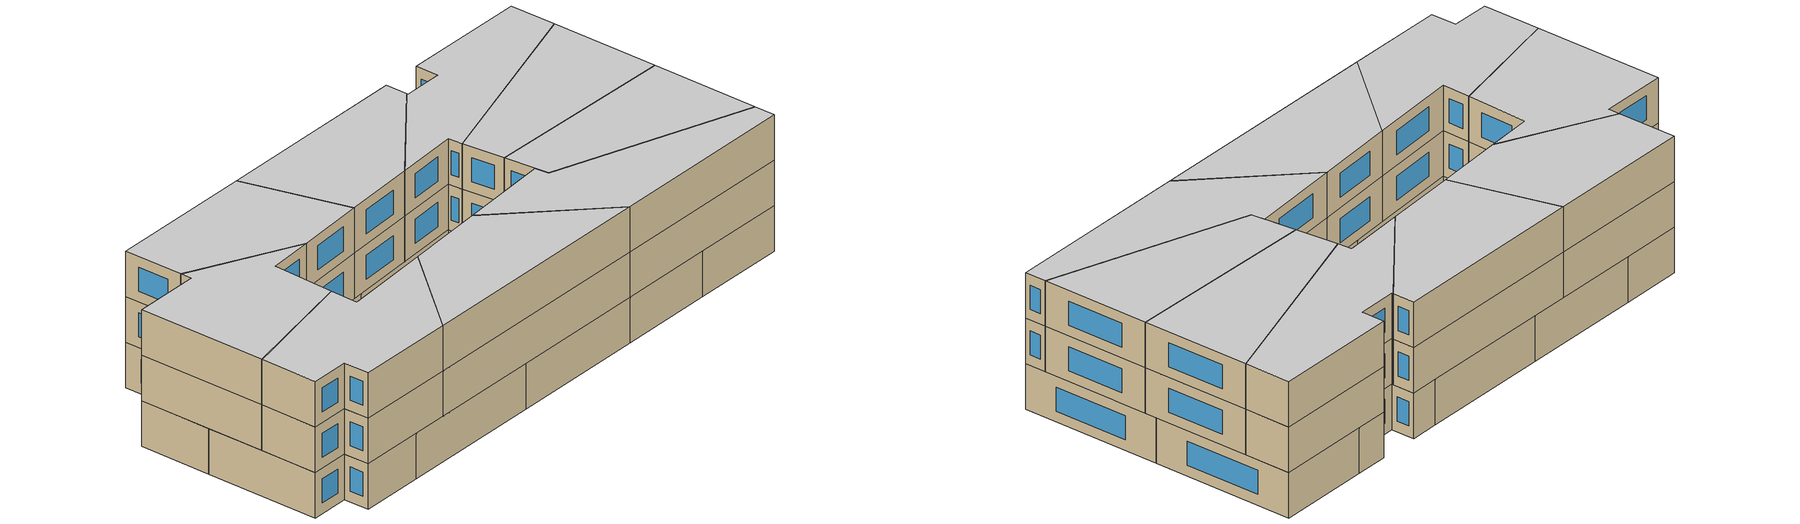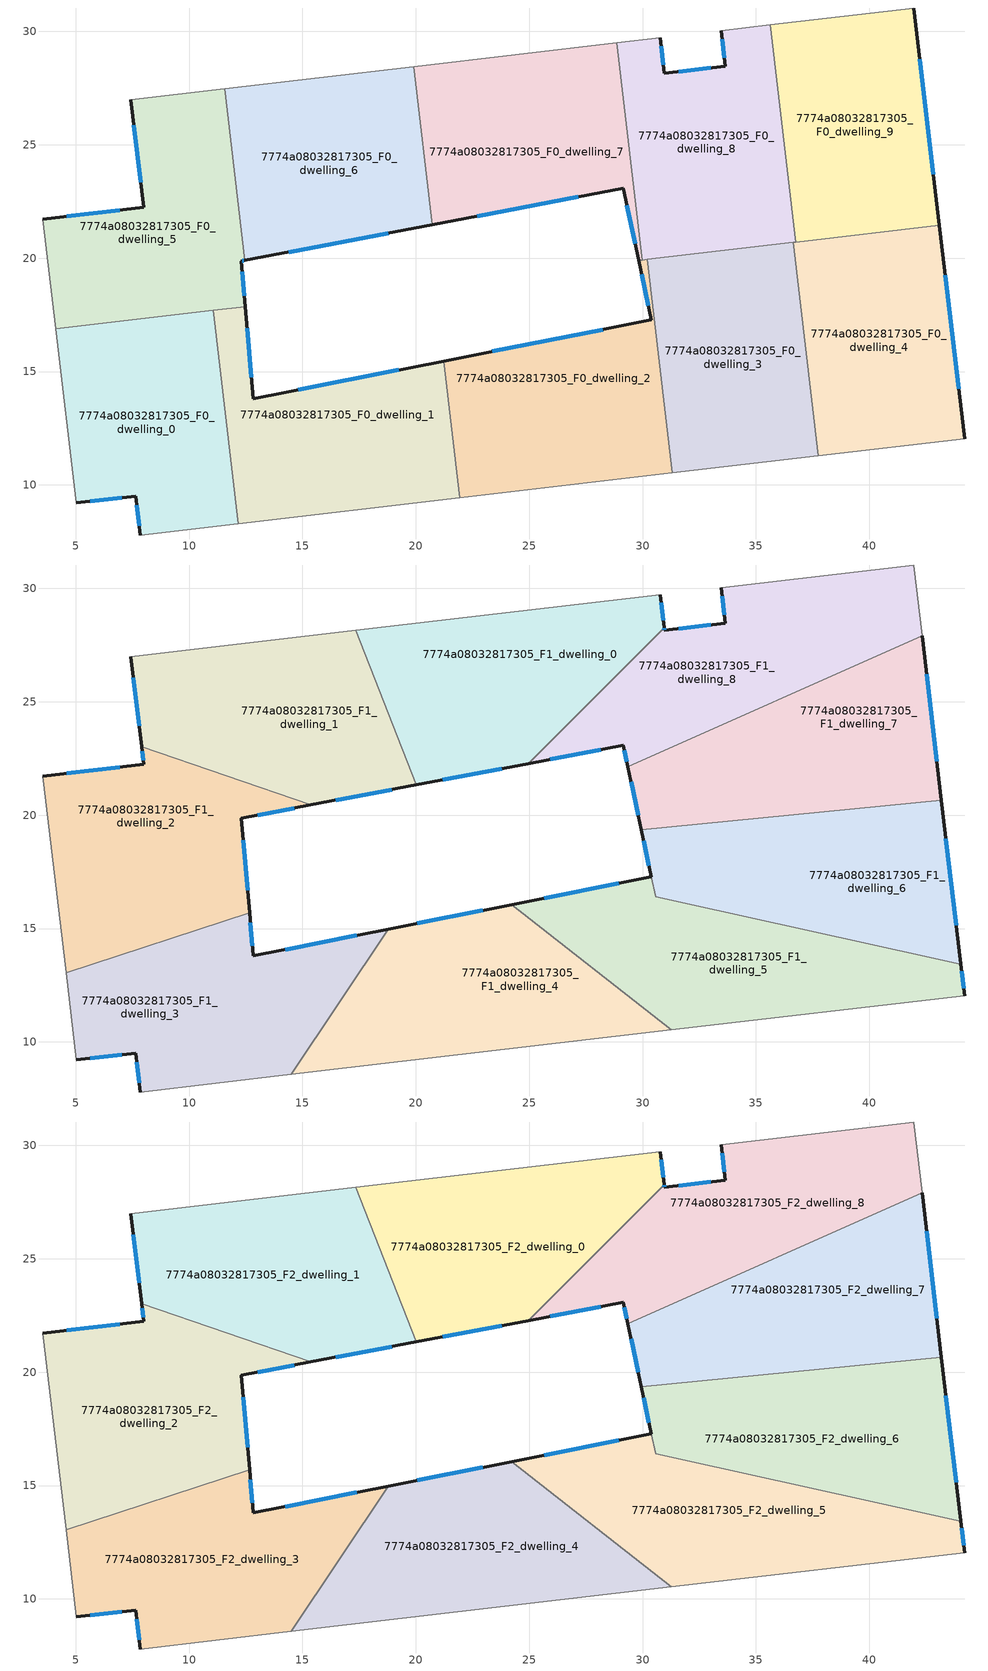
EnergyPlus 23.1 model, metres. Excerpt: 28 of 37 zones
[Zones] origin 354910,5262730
7774a08032817305_F0_dwelling_0
 floor ground (EU_floor_Construction): 11.06,17.7 12.16,8.3 7.85,7.79 7.64,9.51 5.03,9.21 4.13,16.88 z0
 wall outside (EU_wall_Construction): 5.03,9.21 7.64,9.51 7.85,7.79 z0:3
 wall to 7774a08032817305_F0_dwelling_1 (EU_wall_Construction): 12.16,8.3 11.06,17.7 z0:3
 wall adiabatic (EU_wall_Construction): 7.85,7.79 12.16,8.3 / 4.13,16.88 5.03,9.21 z0:3
 wall to 7774a08032817305_F0_dwelling_5 (EU_wall_Construction): 11.06,17.7 4.13,16.88 z0:3
 window (EU_Window_Construction): 7.69,9.11 7.8,8.2 / 5.65,9.28 7.03,9.44 z0.7:2.3
7774a08032817305_F0_dwelling_1
 floor ground (EU_floor_Construction): 21.23,15.46 21.93,9.44 12.16,8.3 11.06,17.7 12.47,17.86 12.83,13.8 z0
 wall outside (EU_wall_Construction): 21.23,15.46 12.83,13.8 12.47,17.86 z0:3
 wall to 7774a08032817305_F0_dwelling_2 (EU_wall_Construction): 21.93,9.44 21.23,15.46 z0:3
 wall adiabatic (EU_wall_Construction): 12.16,8.3 21.93,9.44 z0:3
 wall to 7774a08032817305_F0_dwelling_5 (EU_wall_Construction): 12.47,17.86 11.06,17.7 z0:3
 window (EU_Window_Construction): 12.75,14.75 12.56,16.91 / 19.26,15.07 14.8,14.19 z0.7:2.3
7774a08032817305_F0_dwelling_2
 floor ground (EU_floor_Construction): 30.21,19.94 31.31,10.53 21.93,9.44 21.23,15.46 30.39,17.28 29.83,19.9 z0
 wall outside (EU_wall_Construction): 29.83,19.9 30.39,17.28 21.23,15.46 z0:3
 wall to 7774a08032817305_F0_dwelling_3 (EU_wall_Construction): 31.31,10.53 30.21,19.94 z0:3
 wall adiabatic (EU_wall_Construction): 21.93,9.44 31.31,10.53 z0:3
 wall to 7774a08032817305_F0_dwelling_8 (EU_wall_Construction): 30.21,19.94 29.99,19.92 z0:3
 wall to 7774a08032817305_F0_dwelling_7 (EU_wall_Construction): 29.99,19.92 29.83,19.9 z0:3
 window (EU_Window_Construction): 28.24,16.85 23.38,15.89 / 29.96,19.28 30.25,17.89 z0.7:2.3
7774a08032817305_F0_dwelling_3
 floor ground (EU_floor_Construction): 36.65,20.7 37.75,11.29 31.31,10.53 30.21,19.94 z0
 wall to 7774a08032817305_F0_dwelling_4 (EU_wall_Construction): 37.75,11.29 36.65,20.7 z0:3
 wall adiabatic (EU_wall_Construction): 31.31,10.53 37.75,11.29 z0:3
 wall to 7774a08032817305_F0_dwelling_8 (EU_wall_Construction): 36.65,20.7 30.21,19.94 z0:3
7774a08032817305_F0_dwelling_4
 floor ground (EU_floor_Construction): 43.09,21.45 44.2,12.04 37.75,11.29 36.65,20.7 z0
 wall outside (EU_wall_Construction): 44.2,12.04 43.09,21.45 z0:3
 wall adiabatic (EU_wall_Construction): 37.75,11.29 44.2,12.04 z0:3
 wall to 7774a08032817305_F0_dwelling_9 (EU_wall_Construction): 43.09,21.45 36.75,20.71 z0:3
 wall to 7774a08032817305_F0_dwelling_8 (EU_wall_Construction): 36.75,20.71 36.65,20.7 z0:3
 window (EU_Window_Construction): 43.94,14.25 43.35,19.24 z0.7:2.3
 roof outside (EU_roof_Construction): 44.2,12.04 43.18,20.67 44.03,13.44 37.33,14.91 44.03,13.43 z3
7774a08032817305_F0_dwelling_5
 floor ground (EU_floor_Construction): 11.56,27.47 12.45,19.9 12.3,19.87 12.47,17.86 4.13,16.88 3.56,21.72 7.99,22.24 7.43,26.98 z0
 wall outside (EU_wall_Construction): 12.47,17.86 12.3,19.87 12.45,19.9 / 7.43,26.98 7.99,22.24 3.56,21.72 z0:3
 wall to 7774a08032817305_F0_dwelling_6 (EU_wall_Construction): 12.45,19.9 11.56,27.47 z0:3
 wall adiabatic (EU_wall_Construction): 3.56,21.72 4.13,16.88 / 11.56,27.47 7.43,26.98 z0:3
 window (EU_Window_Construction): 12.33,19.88 12.42,19.89 / 12.43,18.33 12.34,19.4 / 6.95,22.12 4.6,21.84 / 7.56,25.87 7.86,23.36 z0.7:2.3
7774a08032817305_F0_dwelling_6
 floor ground (EU_floor_Construction): 19.9,28.45 20.72,21.47 12.45,19.9 11.56,27.47 z0
 wall outside (EU_wall_Construction): 12.45,19.9 20.72,21.47 z0:3
 wall adiabatic (EU_wall_Construction): 19.9,28.45 11.56,27.47 z0:3
 wall to 7774a08032817305_F0_dwelling_7 (EU_wall_Construction): 20.72,21.47 19.9,28.45 z0:3
 window (EU_Window_Construction): 14.39,20.27 18.78,21.1 z0.7:2.3
7774a08032817305_F0_dwelling_7
 floor ground (EU_floor_Construction): 28.86,29.5 29.99,19.92 29.83,19.9 29.15,23.08 20.72,21.47 19.9,28.45 z0
 wall outside (EU_wall_Construction): 20.72,21.47 29.15,23.08 29.83,19.9 z0:3
 wall adiabatic (EU_wall_Construction): 28.86,29.5 19.9,28.45 z0:3
 wall to 7774a08032817305_F0_dwelling_8 (EU_wall_Construction): 29.99,19.92 28.86,29.5 z0:3
 window (EU_Window_Construction): 29.31,22.33 29.67,20.64 / 22.7,21.85 27.17,22.7 z0.7:2.3
7774a08032817305_F0_dwelling_8
 floor ground (EU_floor_Construction): 35.63,30.29 36.75,20.71 29.99,19.92 28.86,29.5 30.78,29.72 30.97,28.16 33.64,28.47 33.46,30.03 z0
 wall outside (EU_wall_Construction): 33.46,30.03 33.64,28.47 30.97,28.16 30.78,29.72 z0:3
 wall adiabatic (EU_wall_Construction): 35.63,30.29 33.46,30.03 / 30.78,29.72 28.86,29.5 z0:3
 wall to 7774a08032817305_F0_dwelling_9 (EU_wall_Construction): 36.75,20.71 35.63,30.29 z0:3
 window (EU_Window_Construction): 33.5,29.66 33.6,28.84 / 30.92,28.52 30.82,29.35 / 33.01,28.4 31.59,28.23 z0.7:2.3
7774a08032817305_F0_dwelling_9
 floor ground (EU_floor_Construction): 41.96,31.03 43.09,21.45 36.75,20.71 35.63,30.29 z0
 wall outside (EU_wall_Construction): 43.09,21.45 41.96,31.03 z0:3
 wall adiabatic (EU_wall_Construction): 41.96,31.03 35.63,30.29 z0:3
 window (EU_Window_Construction): 42.82,23.7 42.22,28.78 z0.7:2.3
7774a08032817305_F1_dwelling_0
 floor to 7774a08032817305_F0_dwelling_7 (EU_floor_Construction): 28.86,29.49 29.21,26.52 24.95,22.28 20.72,21.47 19.9,28.44 z3
 floor to 7774a08032817305_F0_dwelling_8 (EU_floor_Construction): 30.78,29.72 30.95,28.26 29.21,26.52 28.86,29.49 z3
 floor to 7774a08032817305_F0_dwelling_6 (EU_floor_Construction): 19.9,28.44 20.72,21.47 20.02,21.34 17.36,28.15 z3
 wall outside (EU_wall_Construction): 20.02,21.34 24.95,22.28 / 30.95,28.26 30.78,29.72 z3:6
 wall to 7774a08032817305_F1_dwelling_8 (EU_wall_Construction): 24.95,22.28 30.95,28.26 z3:6
 wall to 7774a08032817305_F1_dwelling_1 (EU_wall_Construction): 17.36,28.15 20.02,21.34 z3:6
 wall adiabatic (EU_wall_Construction): 30.78,29.72 17.36,28.15 z3:6
 window (EU_Window_Construction): 21.18,21.56 23.79,22.06 / 30.91,28.6 30.82,29.38 z3.7:5.3
7774a08032817305_F1_dwelling_1
 floor to 7774a08032817305_F0_dwelling_6 (EU_floor_Construction): 17.36,28.15 20.02,21.34 15.37,20.45 12.26,21.52 11.56,27.47 z3
 floor to 7774a08032817305_F0_dwelling_5 (EU_floor_Construction): 11.56,27.47 12.26,21.52 7.9,23.01 7.43,26.98 z3
 wall outside (EU_wall_Construction): 15.37,20.45 20.02,21.34 / 7.43,26.98 7.9,23.01 z3:6
 wall adiabatic (EU_wall_Construction): 17.36,28.15 7.43,26.98 z3:6
 wall to 7774a08032817305_F1_dwelling_2 (EU_wall_Construction): 7.9,23.01 15.37,20.45 z3:6
 window (EU_Window_Construction): 16.46,20.66 18.93,21.13 / 7.54,26.05 7.79,23.94 z3.7:5.3
7774a08032817305_F1_dwelling_2
 floor to 7774a08032817305_F0_dwelling_5 (EU_floor_Construction): 12.26,21.52 12.45,19.9 12.3,19.87 12.47,17.86 4.13,16.88 3.56,21.72 7.99,22.24 7.9,23.01 z3
 floor to 7774a08032817305_F0_dwelling_0 (EU_floor_Construction): 11.06,17.7 11.34,15.27 4.58,13.06 4.13,16.88 z3
 floor to 7774a08032817305_F0_dwelling_6 (EU_floor_Construction): 15.37,20.45 12.45,19.9 12.26,21.52 z3
 floor to 7774a08032817305_F0_dwelling_1 (EU_floor_Construction): 12.47,17.86 12.66,15.7 11.34,15.27 11.06,17.7 z3
 wall outside (EU_wall_Construction): 7.9,23.01 7.99,22.24 3.56,21.72 / 12.66,15.7 12.3,19.87 15.37,20.45 z3:6
 wall to 7774a08032817305_F1_dwelling_3 (EU_wall_Construction): 4.58,13.06 12.66,15.7 z3:6
 wall adiabatic (EU_wall_Construction): 3.56,21.72 4.58,13.06 z3:6
 window (EU_Window_Construction): 7.92,22.83 7.97,22.42 / 13.02,20.01 14.65,20.32 / 12.58,16.68 12.38,18.89 / 6.95,22.12 4.6,21.84 z3.7:5.3
7774a08032817305_F1_dwelling_3
 floor to 7774a08032817305_F0_dwelling_0 (EU_floor_Construction): 11.34,15.27 12.16,8.3 7.85,7.79 7.64,9.51 5.03,9.21 4.58,13.06 z3
 floor to 7774a08032817305_F0_dwelling_1 (EU_floor_Construction): 18.79,14.98 14.5,8.57 12.16,8.3 11.34,15.27 12.66,15.7 12.83,13.8 z3
 wall outside (EU_wall_Construction): 18.79,14.98 12.83,13.8 12.66,15.7 / 5.03,9.21 7.64,9.51 7.85,7.79 z3:6
 wall adiabatic (EU_wall_Construction): 4.58,13.06 5.03,9.21 / 7.85,7.79 14.5,8.57 z3:6
 wall to 7774a08032817305_F1_dwelling_4 (EU_wall_Construction): 14.5,8.57 18.79,14.98 z3:6
 window (EU_Window_Construction): 12.79,14.24 12.7,15.26 / 17.39,14.7 14.23,14.07 / 7.69,9.11 7.8,8.2 / 5.65,9.28 7.03,9.44 z3.7:5.3
7774a08032817305_F1_dwelling_4
 floor to 7774a08032817305_F0_dwelling_1 (EU_floor_Construction): 21.23,15.46 21.93,9.44 14.5,8.57 18.79,14.98 z3
 floor to 7774a08032817305_F0_dwelling_2 (EU_floor_Construction): 31.26,10.53 21.93,9.44 21.23,15.46 24.22,16.05 z3
 wall outside (EU_wall_Construction): 24.22,16.05 18.79,14.98 z3:6
 wall to 7774a08032817305_F1_dwelling_5 (EU_wall_Construction): 31.26,10.53 24.22,16.05 z3:6
 wall adiabatic (EU_wall_Construction): 14.5,8.57 31.26,10.53 z3:6
 window (EU_Window_Construction): 22.95,15.8 20.07,15.23 z3.7:5.3
7774a08032817305_F1_dwelling_5
 floor to 7774a08032817305_F0_dwelling_2 (EU_floor_Construction): 30.39,17.28 30.57,16.4 30.62,16.39 31.31,10.53 31.26,10.53 24.22,16.05 z3
 floor to 7774a08032817305_F0_dwelling_3 (EU_floor_Construction): 37.33,14.91 37.75,11.29 31.31,10.53 30.62,16.39 z3
 floor to 7774a08032817305_F0_dwelling_4 (EU_floor_Construction): 44.03,13.43 44.2,12.04 37.75,11.29 37.33,14.91 z3
 wall outside (EU_wall_Construction): 30.39,17.28 24.22,16.05 / 44.2,12.04 44.03,13.43 z3:6
 wall to 7774a08032817305_F1_dwelling_6 (EU_wall_Construction): 44.03,13.43 30.57,16.4 30.39,17.28 z3:6
 wall adiabatic (EU_wall_Construction): 31.26,10.53 44.2,12.04 z3:6
 window (EU_Window_Construction): 28.94,16.99 25.67,16.34 / 44.16,12.37 44.07,13.11 z3.7:5.3
7774a08032817305_F1_dwelling_6
 floor to 7774a08032817305_F0_dwelling_3 (EU_floor_Construction): 36.73,20.03 37.33,14.91 30.62,16.39 30.27,19.38 z3
 floor to 7774a08032817305_F0_dwelling_2 (EU_floor_Construction): 30.27,19.38 30.62,16.39 30.57,16.4 29.94,19.35 z3
 floor to 7774a08032817305_F0_dwelling_4 (EU_floor_Construction): 43.18,20.67 44.03,13.44 37.33,14.91 36.73,20.03 z3
 wall outside (EU_wall_Construction): 29.94,19.35 30.39,17.28 / 44.03,13.44 43.18,20.67 z3:6
 wall to 7774a08032817305_F1_dwelling_7 (EU_wall_Construction): 43.18,20.67 29.94,19.35 z3:6
 window (EU_Window_Construction): 30.05,18.87 30.28,17.77 / 43.83,15.14 43.38,18.97 z3.7:5.3
7774a08032817305_F1_dwelling_7
 floor to 7774a08032817305_F0_dwelling_9 (EU_floor_Construction): 42.32,27.91 43.09,21.45 36.75,20.71 36.23,25.2 z3
 floor to 7774a08032817305_F0_dwelling_8 (EU_floor_Construction): 36.23,25.2 36.75,20.71 29.99,19.92 29.71,22.29 z3
 floor to 7774a08032817305_F0_dwelling_7 (EU_floor_Construction): 29.71,22.29 29.99,19.92 29.83,19.9 29.35,22.14 z3
 floor to 7774a08032817305_F0_dwelling_2 (EU_floor_Construction): 30.21,19.94 30.27,19.38 29.94,19.35 29.83,19.9 29.99,19.92 z3
 floor to 7774a08032817305_F0_dwelling_3 (EU_floor_Construction): 36.65,20.7 36.73,20.03 30.27,19.38 30.21,19.94 z3
 floor to 7774a08032817305_F0_dwelling_4 (EU_floor_Construction): 43.09,21.45 43.18,20.67 36.73,20.03 36.65,20.7 z3
 wall outside (EU_wall_Construction): 29.35,22.14 29.94,19.35 / 43.18,20.67 42.32,27.92 z3:6
 wall to 7774a08032817305_F1_dwelling_8 (EU_wall_Construction): 42.32,27.92 29.35,22.14 z3:6
 window (EU_Window_Construction): 29.49,21.48 29.8,20.01 / 42.98,22.37 42.52,26.21 z3.7:5.3
7774a08032817305_F1_dwelling_8
 floor to 7774a08032817305_F0_dwelling_8 (EU_floor_Construction): 35.63,30.29 36.23,25.2 29.71,22.29 29.21,26.52 30.95,28.26 30.97,28.16 33.64,28.47 33.46,30.03 z3
 floor to 7774a08032817305_F0_dwelling_7 (EU_floor_Construction): 29.21,26.52 29.71,22.29 29.35,22.14 29.15,23.08 24.95,22.28 z3
 floor to 7774a08032817305_F0_dwelling_9 (EU_floor_Construction): 41.96,31.03 42.32,27.91 36.23,25.2 35.63,30.29 z3
 wall outside (EU_wall_Construction): 33.46,30.03 33.64,28.47 30.97,28.16 30.95,28.26 / 24.95,22.28 29.15,23.08 29.35,22.14 z3:6
 wall adiabatic (EU_wall_Construction): 42.32,27.92 41.96,31.03 33.46,30.03 z3:6
 window (EU_Window_Construction): 33.5,29.66 33.6,28.84 / 29.2,22.86 29.3,22.36 / 25.94,22.46 28.16,22.89 / 30.96,28.18 30.96,28.23 / 33.01,28.4 31.59,28.23 z3.7:5.3
7774a08032817305_F2_dwelling_0
 floor to 7774a08032817305_F1_dwelling_0 (EU_floor_Construction): 30.78,29.72 30.95,28.26 24.95,22.28 20.02,21.34 17.36,28.15 z6
 wall outside (EU_wall_Construction): 20.02,21.34 24.95,22.28 / 30.95,28.26 30.78,29.72 z6:9
 wall to 7774a08032817305_F2_dwelling_8 (EU_wall_Construction): 24.95,22.28 30.95,28.26 z6:9
 wall to 7774a08032817305_F2_dwelling_1 (EU_wall_Construction): 17.36,28.15 20.02,21.34 z6:9
 wall adiabatic (EU_wall_Construction): 30.78,29.72 17.36,28.15 z6:9
 window (EU_Window_Construction): 21.18,21.56 23.79,22.06 / 30.91,28.6 30.82,29.38 z6.7:8.3
 ceiling to 7774a08032817305_F3_dwelling_0 (EU_floor_Construction): 24.95,22.28 30.95,28.26 30.78,29.72 17.36,28.15 20.02,21.34 z9
7774a08032817305_F2_dwelling_1
 floor to 7774a08032817305_F1_dwelling_1 (EU_floor_Construction): 17.36,28.15 20.02,21.34 15.37,20.45 7.9,23.01 7.43,26.98 z6
 wall outside (EU_wall_Construction): 15.37,20.45 20.02,21.34 / 7.43,26.98 7.9,23.01 z6:9
 wall adiabatic (EU_wall_Construction): 17.36,28.15 7.43,26.98 z6:9
 wall to 7774a08032817305_F2_dwelling_2 (EU_wall_Construction): 7.9,23.01 15.37,20.45 z6:9
 window (EU_Window_Construction): 16.46,20.66 18.93,21.13 / 7.54,26.05 7.79,23.94 z6.7:8.3
 ceiling to 7774a08032817305_F3_dwelling_1 (EU_floor_Construction): 20.02,21.34 17.36,28.15 7.43,26.98 7.9,23.01 15.37,20.45 z9
7774a08032817305_F2_dwelling_2
 floor to 7774a08032817305_F1_dwelling_2 (EU_floor_Construction): 15.37,20.45 12.3,19.87 12.66,15.7 4.58,13.06 3.56,21.72 7.99,22.24 7.9,23.01 z6
 wall outside (EU_wall_Construction): 7.9,23.01 7.99,22.24 3.56,21.72 / 12.66,15.7 12.3,19.87 15.37,20.45 z6:9
 wall to 7774a08032817305_F2_dwelling_3 (EU_wall_Construction): 4.58,13.06 12.66,15.7 z6:9
 wall adiabatic (EU_wall_Construction): 3.56,21.72 4.58,13.06 z6:9
 window (EU_Window_Construction): 7.92,22.83 7.97,22.42 / 13.02,20.01 14.65,20.32 / 12.58,16.68 12.38,18.89 / 6.95,22.12 4.6,21.84 z6.7:8.3
 ceiling to 7774a08032817305_F3_dwelling_2 (EU_floor_Construction): 12.66,15.7 12.3,19.87 15.37,20.45 7.9,23.01 7.99,22.24 3.56,21.72 4.58,13.06 z9
7774a08032817305_F2_dwelling_3
 floor to 7774a08032817305_F1_dwelling_3 (EU_floor_Construction): 18.79,14.98 14.5,8.57 7.85,7.79 7.64,9.51 5.03,9.21 4.58,13.06 12.66,15.7 12.83,13.8 z6
 wall outside (EU_wall_Construction): 18.79,14.98 12.83,13.8 12.66,15.7 / 5.03,9.21 7.64,9.51 7.85,7.79 z6:9
 wall adiabatic (EU_wall_Construction): 4.58,13.06 5.03,9.21 / 7.85,7.79 14.5,8.57 z6:9
 wall to 7774a08032817305_F2_dwelling_4 (EU_wall_Construction): 14.5,8.57 18.79,14.98 z6:9
 window (EU_Window_Construction): 12.79,14.24 12.7,15.26 / 17.39,14.7 14.23,14.07 / 7.69,9.11 7.8,8.2 / 5.65,9.28 7.03,9.44 z6.7:8.3
 ceiling to 7774a08032817305_F3_dwelling_3 (EU_floor_Construction): 14.5,8.57 18.79,14.98 12.83,13.8 12.66,15.7 4.58,13.06 5.03,9.21 7.64,9.51 7.85,7.79 z9
7774a08032817305_F2_dwelling_4
 floor to 7774a08032817305_F1_dwelling_4 (EU_floor_Construction): 31.26,10.53 14.5,8.57 18.79,14.98 24.22,16.05 z6
 wall outside (EU_wall_Construction): 24.22,16.05 18.79,14.98 z6:9
 wall to 7774a08032817305_F2_dwelling_5 (EU_wall_Construction): 31.26,10.53 24.22,16.05 z6:9
 wall adiabatic (EU_wall_Construction): 14.5,8.57 31.26,10.53 z6:9
 window (EU_Window_Construction): 22.95,15.8 20.07,15.23 z6.7:8.3
 ceiling to 7774a08032817305_F3_dwelling_4 (EU_floor_Construction): 31.26,10.53 24.22,16.05 18.79,14.98 14.5,8.57 z9
7774a08032817305_F2_dwelling_5
 floor to 7774a08032817305_F1_dwelling_5 (EU_floor_Construction): 44.03,13.43 44.2,12.04 31.26,10.53 24.22,16.05 30.39,17.28 30.57,16.4 z6
 wall outside (EU_wall_Construction): 30.39,17.28 24.22,16.05 / 44.2,12.04 44.03,13.43 z6:9
 wall to 7774a08032817305_F2_dwelling_6 (EU_wall_Construction): 44.03,13.43 30.57,16.4 30.39,17.28 z6:9
 wall adiabatic (EU_wall_Construction): 31.26,10.53 44.2,12.04 z6:9
 window (EU_Window_Construction): 28.94,16.99 25.67,16.34 / 44.16,12.37 44.07,13.11 z6.7:8.3
 ceiling to 7774a08032817305_F3_dwelling_5 (EU_floor_Construction): 44.2,12.04 44.03,13.43 30.57,16.4 30.39,17.28 24.22,16.05 31.26,10.53 z9
7774a08032817305_F2_dwelling_6
 floor to 7774a08032817305_F1_dwelling_6 (EU_floor_Construction): 43.18,20.67 44.03,13.44 30.57,16.4 29.94,19.35 z6
 wall outside (EU_wall_Construction): 29.94,19.35 30.39,17.28 / 44.03,13.44 43.18,20.67 z6:9
 wall to 7774a08032817305_F2_dwelling_7 (EU_wall_Construction): 43.18,20.67 29.94,19.35 z6:9
 window (EU_Window_Construction): 30.05,18.87 30.28,17.77 / 43.83,15.14 43.38,18.97 z6.7:8.3
 ceiling to 7774a08032817305_F3_dwelling_6 (EU_floor_Construction): 44.03,13.44 43.18,20.67 29.94,19.35 30.57,16.4 z9
7774a08032817305_F2_dwelling_7
 floor to 7774a08032817305_F1_dwelling_7 (EU_floor_Construction): 42.32,27.92 43.18,20.67 29.94,19.35 29.35,22.14 z6
 wall outside (EU_wall_Construction): 29.35,22.14 29.94,19.35 / 43.18,20.67 42.32,27.92 z6:9
 wall to 7774a08032817305_F2_dwelling_8 (EU_wall_Construction): 42.32,27.92 29.35,22.14 z6:9
 window (EU_Window_Construction): 29.49,21.48 29.8,20.01 / 42.98,22.37 42.52,26.21 z6.7:8.3
 ceiling to 7774a08032817305_F3_dwelling_7 (EU_floor_Construction): 43.18,20.67 42.32,27.92 29.35,22.14 29.94,19.35 z9
7774a08032817305_F2_dwelling_8
 floor to 7774a08032817305_F1_dwelling_8 (EU_floor_Construction): 41.96,31.03 42.32,27.92 29.35,22.14 29.15,23.08 24.95,22.28 30.95,28.26 30.97,28.16 33.64,28.47 33.46,30.03 z6
 wall outside (EU_wall_Construction): 33.46,30.03 33.64,28.47 30.97,28.16 30.95,28.26 / 24.95,22.28 29.15,23.08 29.35,22.14 z6:9
 wall adiabatic (EU_wall_Construction): 42.32,27.92 41.96,31.03 33.46,30.03 z6:9
 window (EU_Window_Construction): 33.5,29.66 33.6,28.84 / 29.2,22.86 29.3,22.36 / 25.94,22.46 28.16,22.89 / 30.96,28.18 30.96,28.23 / 33.01,28.4 31.59,28.23 z6.7:8.3
 ceiling to 7774a08032817305_F3_dwelling_8 (EU_floor_Construction): 42.32,27.92 41.96,31.03 33.46,30.03 33.64,28.47 30.97,28.16 30.95,28.26 24.95,22.28 29.15,23.08 29.35,22.14 z9
[Building]
EU S2 Campaign: North Axis=0; Terrain=City; Solar Distribution=FullExterior
[Site:Location]
Budapest.Ferenc.Liszt.Intl.AP: Latitude=47.437; Longitude=19.256; Time Zone=1; Elevation=185
[SizingPeriod:WeatherFileDays]
AnnualSizingPeriod: Begin Month=1; Begin Day of Month=1; End Month=12; End Day of Month=31; Day of Week for Start Day=Monday; Use Weather File Daylight Saving Period=No; Use Weather File Rain and Snow Indicators=No
[MATERIAL]
EU_InternalMass_Material: Roughness=MediumRough; Thickness=0.1; Conductivity=1; Density=1800; Specific Heat=900; Thermal Absorptance=0.9; Solar Absorptance=0.7; Visible Absorptance=0.7
[MATERIAL:NOMASS] Roughness=MediumRough; Thermal Absorptance=0.9; Solar Absorptance=0.7; Visible Absorptance=0.7
Name | Thermal Resistance
EU_wall_NoMass | 0.832559
EU_roof_NoMass | 1.39638
EU_floor_NoMass | 0.872794
[WINDOWMATERIAL:SIMPLEGLAZINGSYSTEM]
EU_Window_SimpleGlazing: UFactor=2.79869; Solar Heat Gain Coefficient=0.75; Visible Transmittance=0.75
[CONSTRUCTION]
EU_wall_Construction: EU_wall_NoMass
EU_roof_Construction: EU_roof_NoMass
EU_floor_Construction: EU_floor_NoMass
EU_Window_Construction: EU_Window_SimpleGlazing
EU_InternalMass_Construction: EU_InternalMass_Material
[ZONE] Type=1; Multiplier=1; Ceiling Height=autocalculate; Floor Area=autocalculate; Part of Total Floor Area=Yes
Name | Volume
7774a08032817305_F0_dwelling_0 | 184.368
7774a08032817305_F1_dwelling_0; 7774a08032817305_F2_dwelling_0; 7774a08032817305_F1_dwelling_2; 7774a08032817305_F2_dwelling_2 | 204.867
7774a08032817305_F0_dwelling_1 | 184.374
7774a08032817305_F1_dwelling_1; 7774a08032817305_F2_dwelling_1 | 204.842
7774a08032817305_F0_dwelling_2 | 184.373
7774a08032817305_F0_dwelling_3 | 184.395
7774a08032817305_F1_dwelling_3; 7774a08032817305_F2_dwelling_3 | 204.866
7774a08032817305_F0_dwelling_4 | 184.367
7774a08032817305_F1_dwelling_4; 7774a08032817305_F2_dwelling_4 | 204.834
7774a08032817305_F0_dwelling_5 | 184.382
7774a08032817305_F1_dwelling_5; 7774a08032817305_F2_dwelling_5 | 207.606
7774a08032817305_F0_dwelling_6 | 184.379
7774a08032817305_F1_dwelling_6; 7774a08032817305_F2_dwelling_6 | 201.979
7774a08032817305_F0_dwelling_7 | 184.387
7774a08032817305_F1_dwelling_7; 7774a08032817305_F2_dwelling_7 | 204.878
7774a08032817305_F0_dwelling_8 | 184.378
7774a08032817305_F1_dwelling_8; 7774a08032817305_F2_dwelling_8 | 204.857
7774a08032817305_F0_dwelling_9 | 184.365
[INTERNALMASS] Construction=EU_InternalMass_Construction
Name | Zone or ZoneList | Surface Area
7774a08032817305_F0_dwelling_0_EU_InternalMass | 7774a08032817305_F0_dwelling_0 | 61.4558
7774a08032817305_F0_dwelling_1_EU_InternalMass | 7774a08032817305_F0_dwelling_1 | 61.4583
7774a08032817305_F0_dwelling_2_EU_InternalMass | 7774a08032817305_F0_dwelling_2 | 61.4577
7774a08032817305_F0_dwelling_3_EU_InternalMass | 7774a08032817305_F0_dwelling_3 | 61.4648
7774a08032817305_F0_dwelling_4_EU_InternalMass | 7774a08032817305_F0_dwelling_4 | 61.4557
7774a08032817305_F0_dwelling_5_EU_InternalMass | 7774a08032817305_F0_dwelling_5 | 61.4606
7774a08032817305_F0_dwelling_6_EU_InternalMass | 7774a08032817305_F0_dwelling_6 | 61.4597
7774a08032817305_F0_dwelling_7_EU_InternalMass | 7774a08032817305_F0_dwelling_7 | 61.4623
7774a08032817305_F0_dwelling_8_EU_InternalMass | 7774a08032817305_F0_dwelling_8 | 61.4593
7774a08032817305_F0_dwelling_9_EU_InternalMass | 7774a08032817305_F0_dwelling_9 | 61.4551
7774a08032817305_F1_dwelling_0_EU_InternalMass | 7774a08032817305_F1_dwelling_0 | 68.2889
7774a08032817305_F1_dwelling_1_EU_InternalMass | 7774a08032817305_F1_dwelling_1 | 68.2806
7774a08032817305_F1_dwelling_2_EU_InternalMass | 7774a08032817305_F1_dwelling_2 | 68.2888
7774a08032817305_F1_dwelling_3_EU_InternalMass | 7774a08032817305_F1_dwelling_3 | 68.2889
7774a08032817305_F1_dwelling_4_EU_InternalMass | 7774a08032817305_F1_dwelling_4 | 68.2781
7774a08032817305_F1_dwelling_5_EU_InternalMass | 7774a08032817305_F1_dwelling_5 | 69.2
7774a08032817305_F1_dwelling_6_EU_InternalMass | 7774a08032817305_F1_dwelling_6 | 67.3585
7774a08032817305_F1_dwelling_7_EU_InternalMass | 7774a08032817305_F1_dwelling_7 | 68.2927
7774a08032817305_F1_dwelling_8_EU_InternalMass | 7774a08032817305_F1_dwelling_8 | 68.2857
7774a08032817305_F2_dwelling_0_EU_InternalMass | 7774a08032817305_F2_dwelling_0 | 68.2889
7774a08032817305_F2_dwelling_1_EU_InternalMass | 7774a08032817305_F2_dwelling_1 | 68.2806
7774a08032817305_F2_dwelling_2_EU_InternalMass | 7774a08032817305_F2_dwelling_2 | 68.2888
7774a08032817305_F2_dwelling_3_EU_InternalMass | 7774a08032817305_F2_dwelling_3 | 68.2889
7774a08032817305_F2_dwelling_4_EU_InternalMass | 7774a08032817305_F2_dwelling_4 | 68.2781
7774a08032817305_F2_dwelling_5_EU_InternalMass | 7774a08032817305_F2_dwelling_5 | 69.2
7774a08032817305_F2_dwelling_6_EU_InternalMass | 7774a08032817305_F2_dwelling_6 | 67.3585
7774a08032817305_F2_dwelling_7_EU_InternalMass | 7774a08032817305_F2_dwelling_7 | 68.2927
7774a08032817305_F2_dwelling_8_EU_InternalMass | 7774a08032817305_F2_dwelling_8 | 68.2857
[OTHEREQUIPMENT] Fuel Type=Electricity; Design Level Calculation Method=Watts/Area; Power per Zone Floor Area=1; Fraction Latent=0; Fraction Radiant=0; Fraction Lost=0; Carbon Dioxide Generation Rate=0; EndUse Subcategory=EU_Step8_InternalGains
Name | Zone or ZoneList or Space or SpaceList | Schedule
EU_Step8_InternalGain_7774a08032817305_F0_dwelling_0_f000 | 7774a08032817305_F0_dwelling_0 | EU_Step8_GainSchedule_7774a08032817305_F0_dwelling_0_f000
EU_Step8_InternalGain_7774a08032817305_F0_dwelling_1_f000 | 7774a08032817305_F0_dwelling_1 | EU_Step8_GainSchedule_7774a08032817305_F0_dwelling_1_f000
EU_Step8_InternalGain_7774a08032817305_F0_dwelling_2_f000 | 7774a08032817305_F0_dwelling_2 | EU_Step8_GainSchedule_7774a08032817305_F0_dwelling_2_f000
EU_Step8_InternalGain_7774a08032817305_F0_dwelling_3_f000 | 7774a08032817305_F0_dwelling_3 | EU_Step8_GainSchedule_7774a08032817305_F0_dwelling_3_f000
EU_Step8_InternalGain_7774a08032817305_F0_dwelling_4_f000 | 7774a08032817305_F0_dwelling_4 | EU_Step8_GainSchedule_7774a08032817305_F0_dwelling_4_f000
EU_Step8_InternalGain_7774a08032817305_F0_dwelling_5_f000 | 7774a08032817305_F0_dwelling_5 | EU_Step8_GainSchedule_7774a08032817305_F0_dwelling_5_f000
EU_Step8_InternalGain_7774a08032817305_F0_dwelling_6_f000 | 7774a08032817305_F0_dwelling_6 | EU_Step8_GainSchedule_7774a08032817305_F0_dwelling_6_f000
EU_Step8_InternalGain_7774a08032817305_F0_dwelling_7_f000 | 7774a08032817305_F0_dwelling_7 | EU_Step8_GainSchedule_7774a08032817305_F0_dwelling_7_f000
EU_Step8_InternalGain_7774a08032817305_F0_dwelling_8_f000 | 7774a08032817305_F0_dwelling_8 | EU_Step8_GainSchedule_7774a08032817305_F0_dwelling_8_f000
EU_Step8_InternalGain_7774a08032817305_F0_dwelling_9_f000 | 7774a08032817305_F0_dwelling_9 | EU_Step8_GainSchedule_7774a08032817305_F0_dwelling_9_f000
EU_Step8_InternalGain_7774a08032817305_F1_dwelling_0_f000 | 7774a08032817305_F1_dwelling_0 | EU_Step8_GainSchedule_7774a08032817305_F1_dwelling_0_f000
EU_Step8_InternalGain_7774a08032817305_F1_dwelling_1_f000 | 7774a08032817305_F1_dwelling_1 | EU_Step8_GainSchedule_7774a08032817305_F1_dwelling_1_f000
EU_Step8_InternalGain_7774a08032817305_F1_dwelling_2_f000 | 7774a08032817305_F1_dwelling_2 | EU_Step8_GainSchedule_7774a08032817305_F1_dwelling_2_f000
EU_Step8_InternalGain_7774a08032817305_F1_dwelling_3_f000 | 7774a08032817305_F1_dwelling_3 | EU_Step8_GainSchedule_7774a08032817305_F1_dwelling_3_f000
EU_Step8_InternalGain_7774a08032817305_F1_dwelling_4_f000 | 7774a08032817305_F1_dwelling_4 | EU_Step8_GainSchedule_7774a08032817305_F1_dwelling_4_f000
EU_Step8_InternalGain_7774a08032817305_F1_dwelling_5_f000 | 7774a08032817305_F1_dwelling_5 | EU_Step8_GainSchedule_7774a08032817305_F1_dwelling_5_f000
EU_Step8_InternalGain_7774a08032817305_F1_dwelling_6_f000 | 7774a08032817305_F1_dwelling_6 | EU_Step8_GainSchedule_7774a08032817305_F1_dwelling_6_f000
EU_Step8_InternalGain_7774a08032817305_F1_dwelling_7_f000 | 7774a08032817305_F1_dwelling_7 | EU_Step8_GainSchedule_7774a08032817305_F1_dwelling_7_f000
EU_Step8_InternalGain_7774a08032817305_F1_dwelling_8_f000 | 7774a08032817305_F1_dwelling_8 | EU_Step8_GainSchedule_7774a08032817305_F1_dwelling_8_f000
EU_Step8_InternalGain_7774a08032817305_F2_dwelling_0_f000 | 7774a08032817305_F2_dwelling_0 | EU_Step8_GainSchedule_7774a08032817305_F2_dwelling_0_f000
EU_Step8_InternalGain_7774a08032817305_F2_dwelling_1_f000 | 7774a08032817305_F2_dwelling_1 | EU_Step8_GainSchedule_7774a08032817305_F2_dwelling_1_f000
EU_Step8_InternalGain_7774a08032817305_F2_dwelling_2_f000 | 7774a08032817305_F2_dwelling_2 | EU_Step8_GainSchedule_7774a08032817305_F2_dwelling_2_f000
EU_Step8_InternalGain_7774a08032817305_F2_dwelling_3_f000 | 7774a08032817305_F2_dwelling_3 | EU_Step8_GainSchedule_7774a08032817305_F2_dwelling_3_f000
EU_Step8_InternalGain_7774a08032817305_F2_dwelling_4_f000 | 7774a08032817305_F2_dwelling_4 | EU_Step8_GainSchedule_7774a08032817305_F2_dwelling_4_f000
EU_Step8_InternalGain_7774a08032817305_F2_dwelling_5_f000 | 7774a08032817305_F2_dwelling_5 | EU_Step8_GainSchedule_7774a08032817305_F2_dwelling_5_f000
EU_Step8_InternalGain_7774a08032817305_F2_dwelling_6_f000 | 7774a08032817305_F2_dwelling_6 | EU_Step8_GainSchedule_7774a08032817305_F2_dwelling_6_f000
EU_Step8_InternalGain_7774a08032817305_F2_dwelling_7_f000 | 7774a08032817305_F2_dwelling_7 | EU_Step8_GainSchedule_7774a08032817305_F2_dwelling_7_f000
EU_Step8_InternalGain_7774a08032817305_F2_dwelling_8_f000 | 7774a08032817305_F2_dwelling_8 | EU_Step8_GainSchedule_7774a08032817305_F2_dwelling_8_f000
[ZONEVENTILATION:DESIGNFLOWRATE] Schedule=EU_AlwaysOn; Design Flow Rate Calculation Method=AirChanges/Hour; Air Changes per Hour=0.475469; Ventilation Type=Natural; Fan Pressure Rise=0; Fan Total Efficiency=1; Constant Term Coefficient=1; Temperature Term Coefficient=0; Velocity Term Coefficient=0; Velocity Squared Term Coefficient=0; Minimum Indoor Temperature=-100; Maximum Indoor Temperature=100; Delta Temperature=-100; Minimum Outdoor Temperature=-100; Maximum Outdoor Temperature=100; Maximum Wind Speed=40
Name | Zone or ZoneList or Space or SpaceList
EU_ConstantAir_7774a08032817305_F0_dwelling_0 | 7774a08032817305_F0_dwelling_0
EU_ConstantAir_7774a08032817305_F0_dwelling_1 | 7774a08032817305_F0_dwelling_1
EU_ConstantAir_7774a08032817305_F0_dwelling_2 | 7774a08032817305_F0_dwelling_2
EU_ConstantAir_7774a08032817305_F0_dwelling_3 | 7774a08032817305_F0_dwelling_3
EU_ConstantAir_7774a08032817305_F0_dwelling_4 | 7774a08032817305_F0_dwelling_4
EU_ConstantAir_7774a08032817305_F0_dwelling_5 | 7774a08032817305_F0_dwelling_5
EU_ConstantAir_7774a08032817305_F0_dwelling_6 | 7774a08032817305_F0_dwelling_6
EU_ConstantAir_7774a08032817305_F0_dwelling_7 | 7774a08032817305_F0_dwelling_7
EU_ConstantAir_7774a08032817305_F0_dwelling_8 | 7774a08032817305_F0_dwelling_8
EU_ConstantAir_7774a08032817305_F0_dwelling_9 | 7774a08032817305_F0_dwelling_9
EU_ConstantAir_7774a08032817305_F1_dwelling_0 | 7774a08032817305_F1_dwelling_0
EU_ConstantAir_7774a08032817305_F1_dwelling_1 | 7774a08032817305_F1_dwelling_1
EU_ConstantAir_7774a08032817305_F1_dwelling_2 | 7774a08032817305_F1_dwelling_2
EU_ConstantAir_7774a08032817305_F1_dwelling_3 | 7774a08032817305_F1_dwelling_3
EU_ConstantAir_7774a08032817305_F1_dwelling_4 | 7774a08032817305_F1_dwelling_4
EU_ConstantAir_7774a08032817305_F1_dwelling_5 | 7774a08032817305_F1_dwelling_5
EU_ConstantAir_7774a08032817305_F1_dwelling_6 | 7774a08032817305_F1_dwelling_6
EU_ConstantAir_7774a08032817305_F1_dwelling_7 | 7774a08032817305_F1_dwelling_7
EU_ConstantAir_7774a08032817305_F1_dwelling_8 | 7774a08032817305_F1_dwelling_8
EU_ConstantAir_7774a08032817305_F2_dwelling_0 | 7774a08032817305_F2_dwelling_0
EU_ConstantAir_7774a08032817305_F2_dwelling_1 | 7774a08032817305_F2_dwelling_1
EU_ConstantAir_7774a08032817305_F2_dwelling_2 | 7774a08032817305_F2_dwelling_2
EU_ConstantAir_7774a08032817305_F2_dwelling_3 | 7774a08032817305_F2_dwelling_3
EU_ConstantAir_7774a08032817305_F2_dwelling_4 | 7774a08032817305_F2_dwelling_4
EU_ConstantAir_7774a08032817305_F2_dwelling_5 | 7774a08032817305_F2_dwelling_5
EU_ConstantAir_7774a08032817305_F2_dwelling_6 | 7774a08032817305_F2_dwelling_6
EU_ConstantAir_7774a08032817305_F2_dwelling_7 | 7774a08032817305_F2_dwelling_7
EU_ConstantAir_7774a08032817305_F2_dwelling_8 | 7774a08032817305_F2_dwelling_8
[HVACTEMPLATE:THERMOSTAT] Constant Heating Setpoint=20; Constant Cooling Setpoint=50
EU_HeatOnly_7774a08032817305_F0_dwelling_0; EU_HeatOnly_7774a08032817305_F0_dwelling_1; EU_HeatOnly_7774a08032817305_F0_dwelling_2; EU_HeatOnly_7774a08032817305_F0_dwelling_3; EU_HeatOnly_7774a08032817305_F0_dwelling_4; EU_HeatOnly_7774a08032817305_F0_dwelling_5; EU_HeatOnly_7774a08032817305_F0_dwelling_6; EU_HeatOnly_7774a08032817305_F0_dwelling_7; EU_HeatOnly_7774a08032817305_F0_dwelling_8; EU_HeatOnly_7774a08032817305_F0_dwelling_9; EU_HeatOnly_7774a08032817305_F1_dwelling_0; EU_HeatOnly_7774a08032817305_F1_dwelling_1; EU_HeatOnly_7774a08032817305_F1_dwelling_2; EU_HeatOnly_7774a08032817305_F1_dwelling_3; EU_HeatOnly_7774a08032817305_F1_dwelling_4; EU_HeatOnly_7774a08032817305_F1_dwelling_5; EU_HeatOnly_7774a08032817305_F1_dwelling_6; EU_HeatOnly_7774a08032817305_F1_dwelling_7; EU_HeatOnly_7774a08032817305_F1_dwelling_8; EU_HeatOnly_7774a08032817305_F2_dwelling_0; EU_HeatOnly_7774a08032817305_F2_dwelling_1; EU_HeatOnly_7774a08032817305_F2_dwelling_2; EU_HeatOnly_7774a08032817305_F2_dwelling_3; EU_HeatOnly_7774a08032817305_F2_dwelling_4; EU_HeatOnly_7774a08032817305_F2_dwelling_5; EU_HeatOnly_7774a08032817305_F2_dwelling_6; EU_HeatOnly_7774a08032817305_F2_dwelling_7; EU_HeatOnly_7774a08032817305_F2_dwelling_8; EU_HeatOnly_7774a08032817305_F3_dwelling_0; EU_HeatOnly_7774a08032817305_F3_dwelling_1; EU_HeatOnly_7774a08032817305_F3_dwelling_2; EU_HeatOnly_7774a08032817305_F3_dwelling_3; EU_HeatOnly_7774a08032817305_F3_dwelling_4; EU_HeatOnly_7774a08032817305_F3_dwelling_5; EU_HeatOnly_7774a08032817305_F3_dwelling_6; EU_HeatOnly_7774a08032817305_F3_dwelling_7; EU_HeatOnly_7774a08032817305_F3_dwelling_8
[HVACTEMPLATE:ZONE:IDEALLOADSAIRSYSTEM] System Availability Schedule=EU_AlwaysOn; Maximum Heating Supply Air Temperature=50; Minimum Cooling Supply Air Temperature=13; Maximum Heating Supply Air Humidity Ratio=0.0156; Minimum Cooling Supply Air Humidity Ratio=0.0077; Heating Limit=NoLimit; Cooling Limit=NoLimit; Heating Availability Schedule=EU_AlwaysOn; Cooling Availability Schedule=EU_CoolingOff; Dehumidification Control Type=ConstantSensibleHeatRatio; Cooling Sensible Heat Ratio=0.7; Dehumidification Setpoint=60; Humidification Control Type=None; Humidification Setpoint=30; Outdoor Air Method=None; Outdoor Air Flow Rate per Person=0.00944; Outdoor Air Flow Rate per Zone Floor Area=0; Outdoor Air Flow Rate per Zone=0; Demand Controlled Ventilation Type=None; Outdoor Air Economizer Type=NoEconomizer; Heat Recovery Type=None; Sensible Heat Recovery Effectiveness=0.7; Latent Heat Recovery Effectiveness=0.65
Name | Template Thermostat
7774a08032817305_F0_dwelling_0 | EU_HeatOnly_7774a08032817305_F0_dwelling_0
7774a08032817305_F0_dwelling_1 | EU_HeatOnly_7774a08032817305_F0_dwelling_1
7774a08032817305_F0_dwelling_2 | EU_HeatOnly_7774a08032817305_F0_dwelling_2
7774a08032817305_F0_dwelling_3 | EU_HeatOnly_7774a08032817305_F0_dwelling_3
7774a08032817305_F0_dwelling_4 | EU_HeatOnly_7774a08032817305_F0_dwelling_4
7774a08032817305_F0_dwelling_5 | EU_HeatOnly_7774a08032817305_F0_dwelling_5
7774a08032817305_F0_dwelling_6 | EU_HeatOnly_7774a08032817305_F0_dwelling_6
7774a08032817305_F0_dwelling_7 | EU_HeatOnly_7774a08032817305_F0_dwelling_7
7774a08032817305_F0_dwelling_8 | EU_HeatOnly_7774a08032817305_F0_dwelling_8
7774a08032817305_F0_dwelling_9 | EU_HeatOnly_7774a08032817305_F0_dwelling_9
7774a08032817305_F1_dwelling_0 | EU_HeatOnly_7774a08032817305_F1_dwelling_0
7774a08032817305_F1_dwelling_1 | EU_HeatOnly_7774a08032817305_F1_dwelling_1
7774a08032817305_F1_dwelling_2 | EU_HeatOnly_7774a08032817305_F1_dwelling_2
7774a08032817305_F1_dwelling_3 | EU_HeatOnly_7774a08032817305_F1_dwelling_3
7774a08032817305_F1_dwelling_4 | EU_HeatOnly_7774a08032817305_F1_dwelling_4
7774a08032817305_F1_dwelling_5 | EU_HeatOnly_7774a08032817305_F1_dwelling_5
7774a08032817305_F1_dwelling_6 | EU_HeatOnly_7774a08032817305_F1_dwelling_6
7774a08032817305_F1_dwelling_7 | EU_HeatOnly_7774a08032817305_F1_dwelling_7
7774a08032817305_F1_dwelling_8 | EU_HeatOnly_7774a08032817305_F1_dwelling_8
7774a08032817305_F2_dwelling_0 | EU_HeatOnly_7774a08032817305_F2_dwelling_0
7774a08032817305_F2_dwelling_1 | EU_HeatOnly_7774a08032817305_F2_dwelling_1
7774a08032817305_F2_dwelling_2 | EU_HeatOnly_7774a08032817305_F2_dwelling_2
7774a08032817305_F2_dwelling_3 | EU_HeatOnly_7774a08032817305_F2_dwelling_3
7774a08032817305_F2_dwelling_4 | EU_HeatOnly_7774a08032817305_F2_dwelling_4
7774a08032817305_F2_dwelling_5 | EU_HeatOnly_7774a08032817305_F2_dwelling_5
7774a08032817305_F2_dwelling_6 | EU_HeatOnly_7774a08032817305_F2_dwelling_6
7774a08032817305_F2_dwelling_7 | EU_HeatOnly_7774a08032817305_F2_dwelling_7
7774a08032817305_F2_dwelling_8 | EU_HeatOnly_7774a08032817305_F2_dwelling_8
[SIZING:ZONE] Zone Cooling Design Supply Air Temperature Input Method=SupplyAirTemperature; Zone Cooling Design Supply Air Temperature=13; Zone Heating Design Supply Air Temperature Input Method=SupplyAirTemperature; Zone Heating Design Supply Air Temperature=50; Zone Cooling Design Supply Air Humidity Ratio=0.008; Zone Heating Design Supply Air Humidity Ratio=0.008; Cooling Design Air Flow Method=DesignDay; Cooling Design Air Flow Rate=0; Cooling Minimum Air Flow per Zone Floor Area=0.000762; Cooling Minimum Air Flow=0; Cooling Minimum Air Flow Fraction=0.2; Heating Design Air Flow Method=DesignDay; Heating Design Air Flow Rate=0; Heating Maximum Air Flow per Zone Floor Area=0.002032; Heating Maximum Air Flow=0.141576; Heating Maximum Air Flow Fraction=0.3; Account for Dedicated Outdoor Air System=No; Dedicated Outdoor Air System Control Strategy=NeutralSupplyAir; Dedicated Outdoor Air Low Setpoint Temperature for Design=autosize; Dedicated Outdoor Air High Setpoint Temperature for Design=autosize; Zone Load Sizing Method=Sensible Load Only No Latent Load; Zone Latent Cooling Design Supply Air Humidity Ratio Input Method=HumidityRatioDifference; Zone Cooling Design Supply Air Humidity Ratio Difference=0.005; Zone Latent Heating Design Supply Air Humidity Ratio Input Method=HumidityRatioDifference; Zone Humidification Design Supply Air Humidity Ratio Difference=0.005
7774a08032817305_F0_dwelling_0; 7774a08032817305_F0_dwelling_1; 7774a08032817305_F0_dwelling_2; 7774a08032817305_F0_dwelling_3; 7774a08032817305_F0_dwelling_4; 7774a08032817305_F0_dwelling_5; 7774a08032817305_F0_dwelling_6; 7774a08032817305_F0_dwelling_7; 7774a08032817305_F0_dwelling_8; 7774a08032817305_F0_dwelling_9; 7774a08032817305_F1_dwelling_0; 7774a08032817305_F1_dwelling_1; 7774a08032817305_F1_dwelling_2; 7774a08032817305_F1_dwelling_3; 7774a08032817305_F1_dwelling_4; 7774a08032817305_F1_dwelling_5; 7774a08032817305_F1_dwelling_6; 7774a08032817305_F1_dwelling_7; 7774a08032817305_F1_dwelling_8; 7774a08032817305_F2_dwelling_0; 7774a08032817305_F2_dwelling_1; 7774a08032817305_F2_dwelling_2; 7774a08032817305_F2_dwelling_3; 7774a08032817305_F2_dwelling_4; 7774a08032817305_F2_dwelling_5; 7774a08032817305_F2_dwelling_6; 7774a08032817305_F2_dwelling_7; 7774a08032817305_F2_dwelling_8
[SCHEDULE:CONSTANT]
Name | Hourly Value
EU_AlwaysOn | 1
EU_CoolingOff | 0
[SCHEDULE:FILE] Column Number=1; Rows to Skip at Top=0; Number of Hours of Data=8760; Column Separator=Comma; Interpolate to Timestep=No; Minutes per Item=60; Adjust Schedule for Daylight Savings=Yes
Name | File
EU_Step8_GainSchedule_7774a08032817305_F0_dwelling_0_f000 | ../../schedules/7774a08032817305/7774a08032817305_F0_dwelling_0_f000_gain.csv
EU_Step8_GainSchedule_7774a08032817305_F0_dwelling_1_f000 | ../../schedules/7774a08032817305/7774a08032817305_F0_dwelling_1_f000_gain.csv
EU_Step8_GainSchedule_7774a08032817305_F0_dwelling_2_f000 | ../../schedules/7774a08032817305/7774a08032817305_F0_dwelling_2_f000_gain.csv
EU_Step8_GainSchedule_7774a08032817305_F0_dwelling_3_f000 | ../../schedules/7774a08032817305/7774a08032817305_F0_dwelling_3_f000_gain.csv
EU_Step8_GainSchedule_7774a08032817305_F0_dwelling_4_f000 | ../../schedules/7774a08032817305/7774a08032817305_F0_dwelling_4_f000_gain.csv
EU_Step8_GainSchedule_7774a08032817305_F0_dwelling_5_f000 | ../../schedules/7774a08032817305/7774a08032817305_F0_dwelling_5_f000_gain.csv
EU_Step8_GainSchedule_7774a08032817305_F0_dwelling_6_f000 | ../../schedules/7774a08032817305/7774a08032817305_F0_dwelling_6_f000_gain.csv
EU_Step8_GainSchedule_7774a08032817305_F0_dwelling_7_f000 | ../../schedules/7774a08032817305/7774a08032817305_F0_dwelling_7_f000_gain.csv
EU_Step8_GainSchedule_7774a08032817305_F0_dwelling_8_f000 | ../../schedules/7774a08032817305/7774a08032817305_F0_dwelling_8_f000_gain.csv
EU_Step8_GainSchedule_7774a08032817305_F0_dwelling_9_f000 | ../../schedules/7774a08032817305/7774a08032817305_F0_dwelling_9_f000_gain.csv
EU_Step8_GainSchedule_7774a08032817305_F1_dwelling_0_f000 | ../../schedules/7774a08032817305/7774a08032817305_F1_dwelling_0_f000_gain.csv
EU_Step8_GainSchedule_7774a08032817305_F1_dwelling_1_f000 | ../../schedules/7774a08032817305/7774a08032817305_F1_dwelling_1_f000_gain.csv
EU_Step8_GainSchedule_7774a08032817305_F1_dwelling_2_f000 | ../../schedules/7774a08032817305/7774a08032817305_F1_dwelling_2_f000_gain.csv
EU_Step8_GainSchedule_7774a08032817305_F1_dwelling_3_f000 | ../../schedules/7774a08032817305/7774a08032817305_F1_dwelling_3_f000_gain.csv
EU_Step8_GainSchedule_7774a08032817305_F1_dwelling_4_f000 | ../../schedules/7774a08032817305/7774a08032817305_F1_dwelling_4_f000_gain.csv
EU_Step8_GainSchedule_7774a08032817305_F1_dwelling_5_f000 | ../../schedules/7774a08032817305/7774a08032817305_F1_dwelling_5_f000_gain.csv
EU_Step8_GainSchedule_7774a08032817305_F1_dwelling_6_f000 | ../../schedules/7774a08032817305/7774a08032817305_F1_dwelling_6_f000_gain.csv
EU_Step8_GainSchedule_7774a08032817305_F1_dwelling_7_f000 | ../../schedules/7774a08032817305/7774a08032817305_F1_dwelling_7_f000_gain.csv
EU_Step8_GainSchedule_7774a08032817305_F1_dwelling_8_f000 | ../../schedules/7774a08032817305/7774a08032817305_F1_dwelling_8_f000_gain.csv
EU_Step8_GainSchedule_7774a08032817305_F2_dwelling_0_f000 | ../../schedules/7774a08032817305/7774a08032817305_F2_dwelling_0_f000_gain.csv
EU_Step8_GainSchedule_7774a08032817305_F2_dwelling_1_f000 | ../../schedules/7774a08032817305/7774a08032817305_F2_dwelling_1_f000_gain.csv
EU_Step8_GainSchedule_7774a08032817305_F2_dwelling_2_f000 | ../../schedules/7774a08032817305/7774a08032817305_F2_dwelling_2_f000_gain.csv
EU_Step8_GainSchedule_7774a08032817305_F2_dwelling_3_f000 | ../../schedules/7774a08032817305/7774a08032817305_F2_dwelling_3_f000_gain.csv
EU_Step8_GainSchedule_7774a08032817305_F2_dwelling_4_f000 | ../../schedules/7774a08032817305/7774a08032817305_F2_dwelling_4_f000_gain.csv
EU_Step8_GainSchedule_7774a08032817305_F2_dwelling_5_f000 | ../../schedules/7774a08032817305/7774a08032817305_F2_dwelling_5_f000_gain.csv
EU_Step8_GainSchedule_7774a08032817305_F2_dwelling_6_f000 | ../../schedules/7774a08032817305/7774a08032817305_F2_dwelling_6_f000_gain.csv
EU_Step8_GainSchedule_7774a08032817305_F2_dwelling_7_f000 | ../../schedules/7774a08032817305/7774a08032817305_F2_dwelling_7_f000_gain.csv
EU_Step8_GainSchedule_7774a08032817305_F2_dwelling_8_f000 | ../../schedules/7774a08032817305/7774a08032817305_F2_dwelling_8_f000_gain.csv
